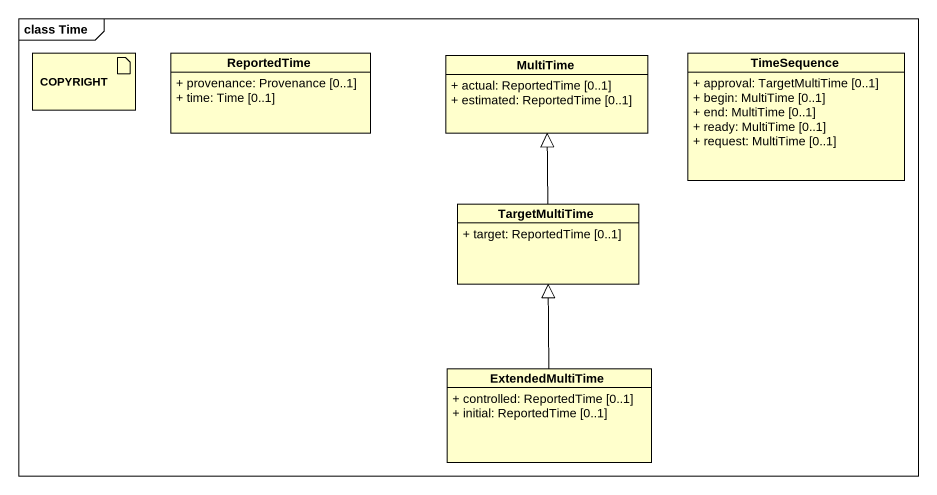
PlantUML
@startuml
mainframe class Time
allowmixing
hide circle
hide empty members
skinparam classAttributeIconSize 0
artifact COPYRIGHT
class ReportedTime {
  + provenance: Provenance [0..1]
  + time: Time [0..1]
}
class MultiTime {
  + actual: ReportedTime [0..1]
  + estimated: ReportedTime [0..1]
}
class TimeSequence {
  + approval: TargetMultiTime [0..1]
  + begin: MultiTime [0..1]
  + end: MultiTime [0..1]
  + ready: MultiTime [0..1]
  + request: MultiTime [0..1]
}
class TargetMultiTime {
  + target: ReportedTime [0..1]
}
class ExtendedMultiTime {
  + controlled: ReportedTime [0..1]
  + initial: ReportedTime [0..1]
}
TargetMultiTime -up-|> MultiTime
ExtendedMultiTime -up-|> TargetMultiTime
@enduml
